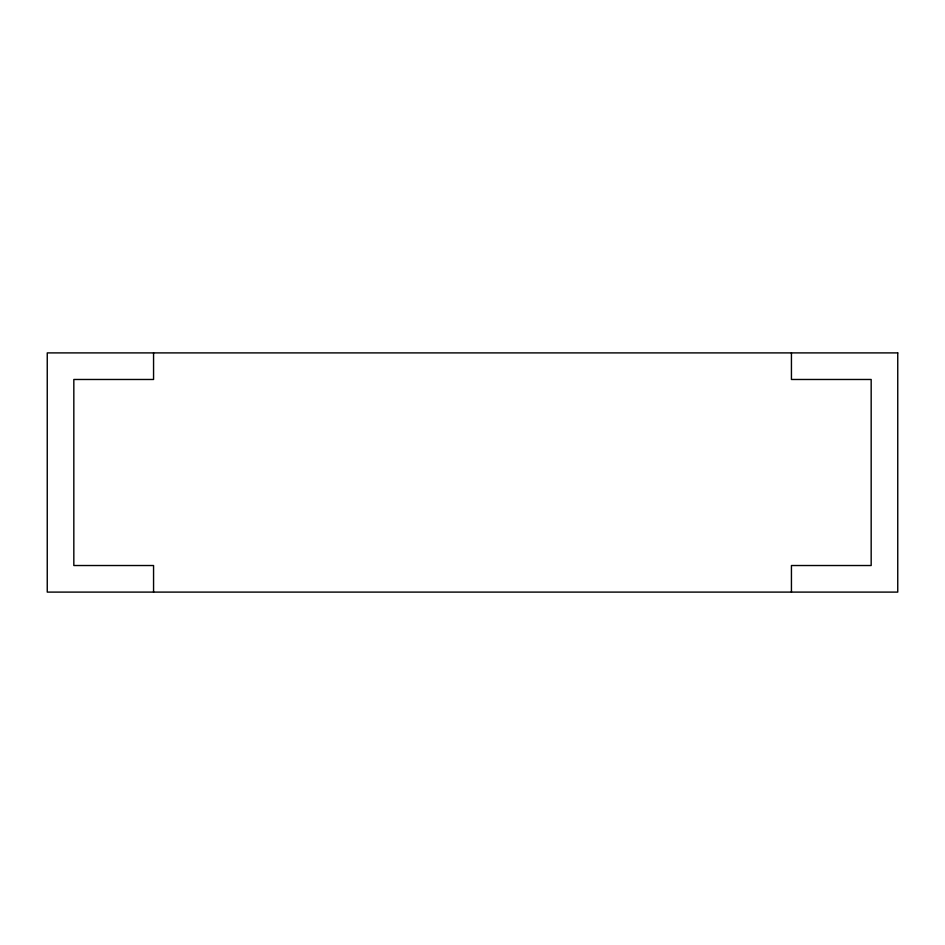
<?xml version="1.0" encoding="UTF-8"?>
<svg xmlns="http://www.w3.org/2000/svg" width="945" height="945" viewBox="0 0 945 945"><rect width="100%" height="100%" fill="white"/><g stroke="black" fill="none" stroke-linecap="round" stroke-linejoin="round"><path stroke-width="1.42" d="M791.437 352.898L791.437 379.477L871.172 379.477L871.172 565.523L791.437 565.523L791.437 592.102M153.562 352.898L153.562 379.477L73.828 379.477L73.828 565.523L153.562 565.523L153.562 592.102M897.75 352.898L47.25 352.898L47.25 592.102L897.75 592.102L897.75 352.898"/></g></svg>
